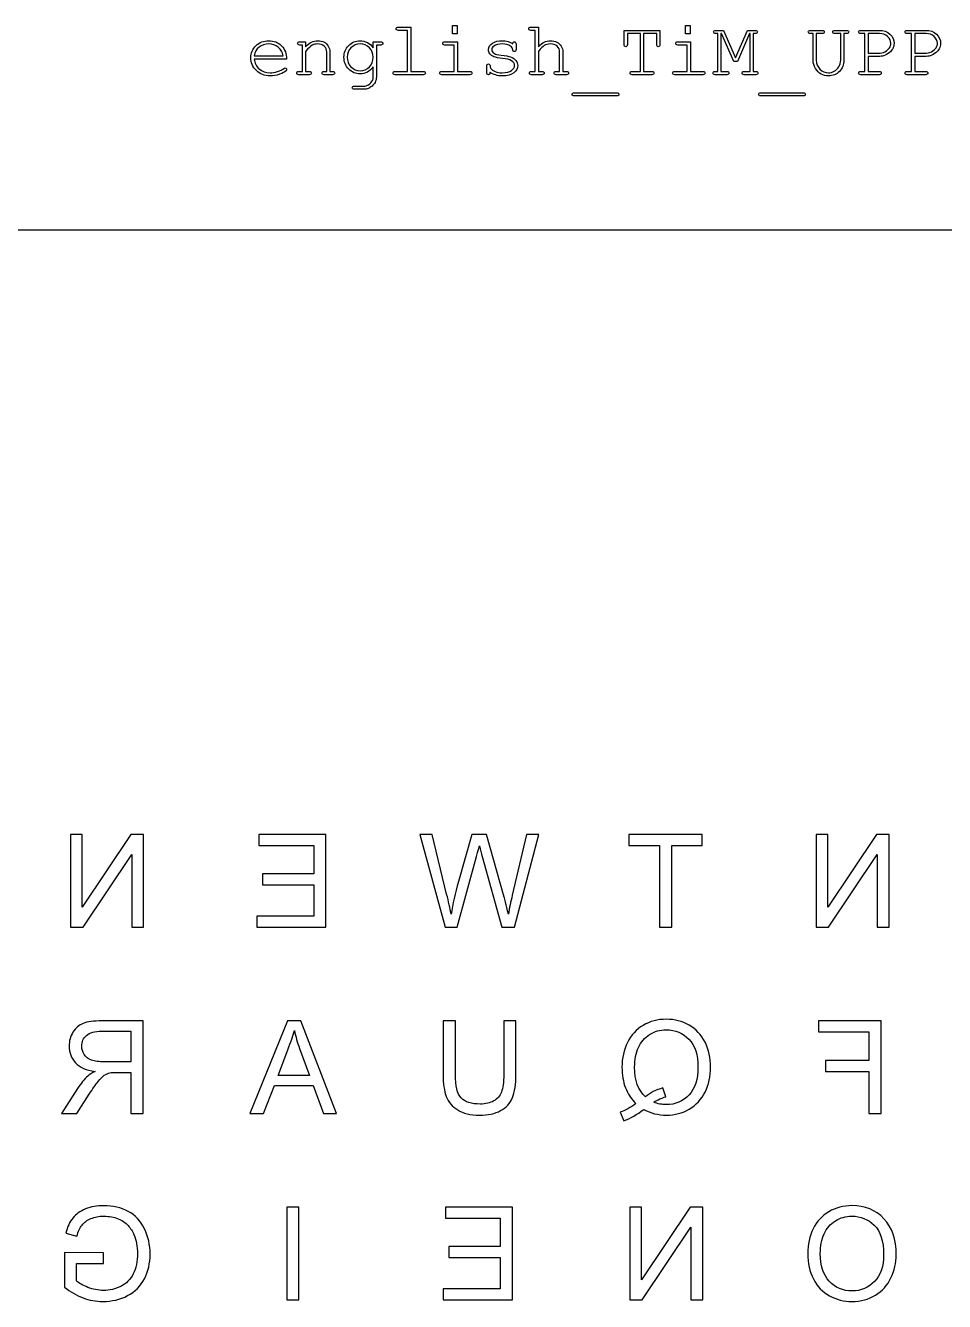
# Model space of a CAD drawing. Extents: x 5 to 305, y 25 to 255.
# Drawn here: x 80.4 to 155.5, y 150.3 to 254.7 of the extents above; entities that cross this region are included whole.
import ezdxf

# ---------------------------------------------------------------- set-up
doc = ezdxf.new("R2010")
doc.units = 0
doc.layers.add('english_TiM_UPPER_Helvetica_TiM_1.0', color=7, linetype='CONTINUOUS')

msp = doc.modelspace()

# ---------------------------------------------------------------- linework, layer by layer
at = {"layer": 'english_TiM_UPPER_Helvetica_TiM_1.0', "color": 7}
for p, q in [((115.314515, 253.98863), (115.314515, 254.661458)), ((115.314515, 254.661458), (115.69899, 254.661458)), ((115.69899, 254.661458), (115.69899, 253.98863)), ((134.364515, 253.98863), (134.364515, 254.661458)), ((134.364515, 254.661458), (134.74899, 254.661458)), ((134.74899, 254.661458), (134.74899, 253.98863)), ((110.881291, 254.531234), (111.892084, 254.531234)), ((111.631635, 254.267684), (110.881291, 254.267684)), ((111.631635, 250.900449), (111.631635, 254.267684)), ((111.892084, 254.531234), (111.892084, 250.900449)), ((115.69899, 253.98863), (115.314515, 253.98863)), ((121.72218, 254.531234), (122.332993, 254.531234)), ((122.072545, 254.267684), (121.72218, 254.267684)), ((122.072545, 250.900449), (122.072545, 254.267684)), ((122.332993, 254.531234), (122.332993, 252.928229)), ((129.348382, 253.104964), (129.348382, 254.267684)), ((129.348382, 254.267684), (132.266034, 254.267684)), ((130.675433, 254.007235), (129.60883, 254.007235)), ((129.60883, 254.007235), (129.60883, 253.104964)), ((130.675433, 250.900449), (130.675433, 254.007235)), ((130.938983, 254.007235), (130.938983, 250.900449)), ((132.005585, 254.007235), (130.938983, 254.007235)), ((132.005585, 253.104964), (132.005585, 254.007235)), ((132.266034, 254.267684), (132.266034, 253.104964)), ((134.74899, 253.98863), (134.364515, 253.98863)), ((136.828858, 254.267684), (137.467576, 254.267684)), ((136.993189, 254.007235), (136.828858, 254.007235)), ((136.993189, 250.900449), (136.993189, 254.007235)), ((137.303245, 254.007235), (137.253638, 254.007235)), ((137.253638, 254.007235), (137.253638, 250.900449)), ((138.304736, 251.728305), (137.303245, 254.007235)), ((137.467576, 254.267684), (138.453566, 252.02286)), ((138.453566, 252.02286), (139.424047, 254.267684)), ((139.585277, 254.007235), (138.602392, 251.728305)), ((139.424047, 254.267684), (140.062768, 254.267684)), ((139.64109, 254.007235), (139.585277, 254.007235)), ((139.64109, 250.900449), (139.64109, 254.007235)), ((140.062768, 254.007235), (139.901538, 254.007235)), ((139.901538, 254.007235), (139.901538, 250.900449)), ((144.575985, 254.267688), (145.537167, 254.267688)), ((144.796125, 254.007235), (144.575985, 254.007235)), ((144.796125, 251.830625), (144.796125, 254.007235)), ((145.537167, 254.007239), (145.056574, 254.007239)), ((145.056574, 254.007239), (145.056574, 251.830628)), ((146.569659, 254.267688), (147.530841, 254.267688)), ((147.050252, 254.007239), (146.569659, 254.007239)), ((147.050252, 251.830628), (147.050252, 254.007239)), ((147.530841, 254.007239), (147.310701, 254.007235)), ((147.310701, 254.007235), (147.310701, 251.830625)), ((148.683634, 254.267684), (150.196723, 254.267684)), ((149.034003, 254.007235), (148.683634, 254.007235)), ((149.034003, 250.900449), (149.034003, 254.007235)), ((150.221527, 254.007235), (149.294451, 254.007235)), ((149.294451, 254.007235), (149.294451, 252.38873)), ((152.493641, 254.267684), (154.006726, 254.267684)), ((152.84401, 254.007235), (152.493641, 254.007235)), ((152.84401, 250.900449), (152.84401, 254.007235)), ((154.031534, 254.007235), (153.104458, 254.007235)), ((153.104458, 254.007235), (153.104458, 252.38873)), ((102.817905, 253.325104), (103.298498, 253.325104)), ((103.038046, 253.061555), (102.817905, 253.061555)), ((103.038046, 250.900449), (103.038046, 253.061555)), ((103.298498, 253.325104), (103.298498, 252.93133)), ((103.298498, 252.534455), (103.298498, 250.900449)), ((105.285974, 252.540657), (105.285974, 250.900449)), ((108.826229, 252.847616), (108.826229, 253.325104)), ((108.826229, 253.325104), (109.437043, 253.325104)), ((108.826229, 252.847542), (108.826229, 252.847616)), ((109.437043, 253.061555), (109.086678, 253.061555)), ((109.086678, 253.061555), (109.086678, 250.460164)), ((114.688211, 253.325104), (115.708303, 253.325104)), ((115.447854, 253.061555), (114.688211, 253.061555)), ((115.447854, 250.900449), (115.447854, 253.061555)), ((115.708303, 253.325104), (115.708303, 250.900449)), ((120.240707, 253.154589), (120.240721, 253.154575)), ((120.504271, 253.148373), (120.504271, 252.701887)), ((122.332993, 252.54996), (122.332993, 250.900449)), ((133.738211, 253.325104), (134.758303, 253.325104)), ((134.497854, 253.061555), (133.738211, 253.061555)), ((134.497854, 250.900449), (134.497854, 253.061555)), ((134.758303, 253.325104), (134.758303, 250.900449)), ((101.739527, 251.920541), (99.085425, 251.920541)), ((99.088526, 252.18409), (101.475977, 252.18409)), ((101.739527, 251.920541), (101.739527, 251.920541)), ((105.025522, 250.900449), (105.025522, 252.497248)), ((108.826229, 252.063169), (108.826229, 252.063169)), ((124.069323, 250.900449), (124.069323, 252.497248)), ((124.332873, 252.515853), (124.332873, 250.900449)), ((138.602392, 251.728305), (138.304736, 251.728305)), ((149.294451, 252.38873), (150.125409, 252.38873)), ((149.294451, 252.128281), (149.294451, 250.900449)), ((150.109904, 252.128281), (149.294451, 252.128281)), ((153.104458, 252.38873), (153.935416, 252.38873)), ((153.104458, 252.128281), (153.104458, 250.900449)), ((153.919911, 252.128281), (153.104458, 252.128281)), ((102.74349, 250.900449), (103.038046, 250.900449)), ((103.593053, 250.64), (102.74349, 250.64)), ((103.298498, 250.900449), (103.593053, 250.900449)), ((104.808482, 250.900449), (105.025522, 250.900449)), ((105.506114, 250.64), (104.808482, 250.64)), ((105.285974, 250.900449), (105.506114, 250.900449)), ((108.826229, 250.497298), (108.826229, 251.278644)), ((110.608442, 250.900449), (111.631635, 250.900449)), ((112.915277, 250.64), (110.608442, 250.64)), ((111.892084, 250.900449), (112.915277, 250.900449)), ((114.424661, 250.900449), (115.447854, 250.900449)), ((116.7315, 250.64), (114.424661, 250.64)), ((115.708303, 250.900449), (116.7315, 250.900449)), ((118.116809, 250.813644), (118.116809, 251.350046)), ((121.777989, 250.900449), (122.072545, 250.900449)), ((122.627549, 250.64), (121.777989, 250.64)), ((122.332993, 250.900449), (122.627549, 250.900449)), ((123.777865, 250.900449), (124.069323, 250.900449)), ((124.624327, 250.64), (123.777865, 250.64)), ((124.332873, 250.900449), (124.624327, 250.900449)), ((129.999504, 250.900449), (130.675433, 250.900449)), ((131.614908, 250.64), (129.999504, 250.64)), ((130.938983, 250.900449), (131.614908, 250.900449)), ((133.474661, 250.900449), (134.497854, 250.900449)), ((135.7815, 250.64), (133.474661, 250.64)), ((134.758303, 250.900449), (135.7815, 250.900449)), ((136.773045, 250.900449), (136.993189, 250.900449)), ((137.734227, 250.64), (136.773045, 250.64)), ((137.253638, 250.900449), (137.734227, 250.900449)), ((139.160497, 250.900449), (139.64109, 250.900449)), ((140.118578, 250.64), (139.160497, 250.64)), ((139.901538, 250.900449), (140.118578, 250.900449)), ((148.683634, 250.900449), (149.034003, 250.900449)), ((150.18742, 250.64), (148.683634, 250.64)), ((149.294451, 250.900449), (150.18742, 250.900449)), ((152.493641, 250.900449), (152.84401, 250.900449)), ((153.997427, 250.64), (152.493641, 250.64)), ((153.104458, 250.900449), (153.997427, 250.900449)), ((107.291438, 249.706723), (108.038678, 249.703548)), ((108.029379, 249.443173), (107.291438, 249.443173)), ((125.268634, 249.161018), (128.731991, 249.161018)), ((128.731991, 248.900569), (125.268634, 248.900569)), ((128.731991, 248.900569), (128.731991, 248.900569)), ((140.50863, 249.161018), (143.971984, 249.161018)), ((143.971984, 248.900569), (140.50863, 248.900569)), ((143.971984, 248.900569), (143.971984, 248.900569)), ((85.036981, 188.496332), (84.075799, 188.496332)), ((84.075799, 188.496332), (84.075799, 180.920566)), ((89.016067, 188.496332), (85.036981, 182.548375)), ((85.036981, 182.548375), (85.036981, 188.496332)), ((90.044429, 188.496332), (89.016067, 188.496332)), ((90.044429, 180.920566), (90.044429, 188.496332)), ((104.962381, 188.496332), (99.484677, 188.496332)), ((99.484677, 188.496332), (99.484677, 187.602329)), ((104.962381, 180.920566), (104.962381, 188.496332)), ((113.642817, 188.496332), (112.635125, 188.496332)), ((112.635125, 188.496332), (114.712517, 180.920566)), ((114.831375, 183.628411), (113.642817, 188.496332)), ((116.88293, 188.496332), (115.797722, 184.661941)), ((118.092156, 188.496332), (116.88293, 188.496332)), ((119.533928, 183.380366), (118.092156, 188.496332)), ((121.347773, 188.496332), (120.195386, 183.530226)), ((120.365919, 180.920566), (122.376131, 188.496332)), ((122.376131, 188.496332), (121.347773, 188.496332)), ((135.735159, 188.496332), (129.730355, 188.496332)), ((129.730355, 188.496332), (129.730355, 187.602329)), ((135.735159, 187.602329), (135.735159, 188.496332)), ((145.996978, 188.496332), (145.035796, 188.496332)), ((145.035796, 188.496332), (145.035796, 180.920566)), ((149.976064, 188.496332), (145.996978, 182.548375)), ((145.996978, 182.548375), (145.996978, 188.496332)), ((151.004425, 188.496332), (149.976064, 188.496332)), ((151.004425, 180.920566), (151.004425, 188.496332)), ((85.10416, 180.920566), (89.083247, 186.873691)), ((89.083247, 186.873691), (89.083247, 180.920566)), ((99.484677, 187.602329), (103.959858, 187.602329)), ((103.959858, 187.602329), (103.959858, 185.282057)), ((129.730355, 187.602329), (132.236665, 187.602329)), ((132.236665, 187.602329), (132.236665, 180.920566)), ((133.239185, 180.920566), (133.239185, 187.602329)), ((133.239185, 187.602329), (135.735159, 187.602329)), ((146.064157, 180.920566), (150.043243, 186.873691)), ((150.043243, 186.873691), (150.043243, 180.920566)), ((115.678867, 180.920566), (117.27567, 186.692826)), ((117.73559, 186.692826), (119.342725, 180.920566)), ((103.959858, 185.282057), (99.7689, 185.282057)), ((99.7689, 185.282057), (99.7689, 184.393223)), ((99.7689, 184.393223), (103.959858, 184.393223)), ((103.959858, 184.393223), (103.959858, 181.814569)), ((103.959858, 181.814569), (99.30898, 181.814569)), ((99.30898, 181.814569), (99.30898, 180.920566)), ((84.075799, 180.920566), (85.10416, 180.920566)), ((89.083247, 180.920566), (90.044429, 180.920566)), ((99.30898, 180.920566), (104.962381, 180.920566)), ((114.712517, 180.920566), (115.678867, 180.920566)), ((119.342725, 180.920566), (120.365919, 180.920566)), ((132.236665, 180.920566), (133.239185, 180.920566)), ((145.035796, 180.920566), (146.064157, 180.920566)), ((150.043243, 180.920566), (151.004425, 180.920566)), ((90.018591, 173.256328), (86.659621, 173.256328)), ((90.018591, 165.680563), (90.018591, 173.256328)), ((101.825623, 173.256328), (98.725034, 165.680563)), ((102.905659, 173.256328), (101.825623, 173.256328)), ((105.815042, 165.680563), (102.905659, 173.256328)), ((115.542818, 173.256328), (114.540295, 173.256328)), ((114.540295, 173.256328), (114.540295, 168.879333)), ((115.542818, 168.884501), (115.542818, 173.256328)), ((120.498588, 173.256328), (119.496064, 173.256328)), ((119.496064, 173.256328), (119.496064, 168.884501)), ((120.498588, 168.879333), (120.498588, 173.256328)), ((150.355046, 173.256328), (145.244245, 173.256328)), ((145.244245, 173.256328), (145.244245, 172.362326)), ((150.355046, 165.680563), (150.355046, 173.256328)), ((86.618283, 172.419169), (89.016067, 172.419169)), ((89.016067, 172.419169), (89.016067, 169.912863)), ((145.244245, 172.362326), (149.352522, 172.362326)), ((149.352522, 172.362326), (149.352522, 170.016216)), ((101.060811, 168.791484), (101.85146, 170.889549)), ((102.797137, 171.013572), (103.629128, 168.791484)), ((89.016067, 169.912863), (86.86116, 169.912863)), ((149.352522, 170.016216), (145.797185, 170.016216)), ((145.797185, 170.016216), (145.797185, 169.122213)), ((145.797185, 169.122213), (149.352522, 169.122213)), ((149.352522, 169.122213), (149.352522, 165.680563)), ((87.853347, 169.044698), (89.016067, 169.044698)), ((89.016067, 169.044698), (89.016067, 165.680563)), ((103.629128, 168.791484), (101.060811, 168.791484)), ((84.659745, 167.742454), (83.341997, 165.680563)), ((84.602899, 165.680563), (85.605422, 167.256693)), ((99.867085, 165.680563), (100.750751, 167.974998)), ((100.750751, 167.974998), (103.918516, 167.974998)), ((103.918516, 167.974998), (104.750507, 165.680563)), ((132.758639, 167.044822), (132.515758, 167.773459)), ((130.309176, 166.491885), (130.309175, 166.491885)), ((83.341997, 165.680563), (84.602899, 165.680563)), ((89.016067, 165.680563), (90.018591, 165.680563)), ((98.725034, 165.680563), (99.867085, 165.680563)), ((104.750507, 165.680563), (105.815042, 165.680563)), ((129.022433, 165.789084), (129.316988, 165.091452)), ((149.352522, 165.680563), (150.355046, 165.680563)), ((102.754063, 158.016335), (101.751543, 158.016335)), ((101.751543, 158.016335), (101.751543, 150.44057)), ((102.754063, 150.44057), (102.754063, 158.016335)), ((120.202374, 158.016335), (114.724674, 158.016335)), ((114.724674, 158.016335), (114.724674, 157.122333)), ((120.202374, 150.44057), (120.202374, 158.016335)), ((130.756985, 158.016335), (129.795803, 158.016335)), ((129.795803, 158.016335), (129.795803, 150.44057)), ((134.736071, 158.016335), (130.756985, 152.068378)), ((130.756985, 152.068378), (130.756985, 158.016335)), ((135.764432, 158.016335), (134.736071, 158.016335)), ((135.764432, 150.44057), (135.764432, 158.016335)), ((114.724674, 157.122333), (119.199851, 157.122333)), ((119.199851, 157.122333), (119.199851, 154.80206)), ((83.690005, 155.897619), (84.59434, 155.64957)), ((130.824164, 150.44057), (134.80325, 156.393695)), ((134.80325, 156.393695), (134.80325, 150.44057)), ((119.199851, 154.80206), (115.008893, 154.80206)), ((115.008893, 154.80206), (115.008893, 153.913226)), ((86.785422, 154.300798), (83.576315, 154.305984)), ((83.576315, 154.305984), (83.576315, 151.494786)), ((84.558166, 152.001216), (84.558166, 153.411982)), ((84.558166, 153.411982), (86.785422, 153.411964)), ((86.785422, 153.411964), (86.785422, 154.300798)), ((115.008893, 153.913226), (119.199851, 153.913226)), ((119.199851, 153.913226), (119.199851, 151.334572)), ((150.561784, 154.114779), (150.561784, 154.114779)), ((151.59531, 154.130266), (151.59531, 154.130266)), ((119.199851, 151.334572), (114.548973, 151.334572)), ((114.548973, 151.334572), (114.548973, 150.44057)), ((101.751543, 150.44057), (102.754063, 150.44057)), ((114.548973, 150.44057), (120.202374, 150.44057)), ((129.795803, 150.44057), (130.824164, 150.44057)), ((134.80325, 150.44057), (135.764432, 150.44057))]:
    msp.add_line(p, q, dxfattribs=at)
at = {"layer": 'english_TiM_UPPER_Helvetica_TiM_1.0', "color": 1}
msp.add_line((5.259987, 237.940003), (304.8, 237.940003), dxfattribs=at)
at = {"layer": 'english_TiM_UPPER_Helvetica_TiM_1.0', "color": 7}
for points in [[(110.704559, 254.40101), (110.704556, 254.438213), (110.718, 254.469219), (110.744864, 254.494026)], [(110.746417, 254.304892), (110.718512, 254.329692), (110.704556, 254.361731), (110.704559, 254.40101)], [(110.744864, 254.494026), (110.771746, 254.518827), (110.817212, 254.53123), (110.881291, 254.531234)], [(110.881291, 254.267684), (110.819279, 254.267681), (110.774321, 254.280067), (110.746417, 254.304892)], [(121.548546, 254.40101), (121.548546, 254.438213), (121.561987, 254.469219), (121.588855, 254.494026)], [(121.588855, 254.304892), (121.561973, 254.329692), (121.548546, 254.361731), (121.548546, 254.40101)], [(121.588855, 254.494026), (121.615736, 254.518827), (121.660165, 254.53123), (121.72218, 254.531234)], [(121.72218, 254.267684), (121.660165, 254.267681), (121.615726, 254.280067), (121.588855, 254.304892)], [(136.655224, 254.13746), (136.655224, 254.176731), (136.668665, 254.208252), (136.695533, 254.232025)], [(136.695533, 254.042891), (136.668651, 254.066668), (136.655224, 254.098182), (136.655224, 254.13746)], [(136.695533, 254.232025), (136.722414, 254.255803), (136.766847, 254.267681), (136.828858, 254.267684)], [(136.828858, 254.007235), (136.766847, 254.007232), (136.722404, 254.019124), (136.695533, 254.042891)], [(140.062768, 254.267684), (140.126843, 254.267681), (140.17232, 254.255796), (140.199195, 254.232025)], [(140.199195, 254.042891), (140.172313, 254.019114), (140.126843, 254.007232), (140.062768, 254.007235)], [(140.199195, 254.232025), (140.226076, 254.208248), (140.2395, 254.176731), (140.239503, 254.13746)], [(140.239503, 254.13746), (140.2395, 254.098182), (140.226062, 254.066661), (140.199195, 254.042891)], [(144.402351, 254.13746), (144.402351, 254.176731), (144.416815, 254.209804), (144.445761, 254.236679)], [(144.44266, 254.042891), (144.415778, 254.066668), (144.402351, 254.098182), (144.402351, 254.13746)], [(144.575985, 254.007235), (144.51397, 254.007232), (144.469531, 254.019124), (144.44266, 254.042891)], [(144.445761, 254.236679), (144.470561, 254.257351), (144.51397, 254.267688), (144.575985, 254.267688)], [(145.537167, 254.267688), (145.599175, 254.267684), (145.643618, 254.255799), (145.670489, 254.232029)], [(145.670489, 254.042894), (145.643607, 254.019117), (145.599175, 254.007235), (145.537167, 254.007239)], [(145.670489, 254.232029), (145.69737, 254.208252), (145.710797, 254.176735), (145.710797, 254.137463)], [(145.710797, 254.137463), (145.710797, 254.098185), (145.697356, 254.066664), (145.670489, 254.042894)], [(146.396029, 254.137463), (146.396026, 254.176735), (146.40947, 254.208255), (146.436334, 254.232029)], [(146.436334, 254.042894), (146.409452, 254.066671), (146.396026, 254.098185), (146.396029, 254.137463)], [(146.436334, 254.232029), (146.463216, 254.255806), (146.507648, 254.267684), (146.569659, 254.267688)], [(146.569659, 254.007239), (146.507648, 254.007235), (146.463205, 254.019128), (146.436334, 254.042894)], [(147.530841, 254.267688), (147.592849, 254.267684), (147.637292, 254.255799), (147.664166, 254.232029)], [(147.664166, 254.042894), (147.637285, 254.019117), (147.592849, 254.007235), (147.530841, 254.007239)], [(147.664166, 254.232029), (147.691048, 254.208252), (147.704471, 254.176735), (147.704475, 254.137463)], [(147.704475, 254.137463), (147.704471, 254.098185), (147.691034, 254.066664), (147.664166, 254.042894)], [(148.510004, 254.13746), (148.510001, 254.176731), (148.523445, 254.208252), (148.550309, 254.232025)], [(148.550309, 254.042891), (148.523427, 254.066668), (148.510001, 254.098182), (148.510004, 254.13746)], [(148.550309, 254.232025), (148.577191, 254.255803), (148.621623, 254.267681), (148.683634, 254.267684)], [(148.683634, 254.007235), (148.621623, 254.007232), (148.57718, 254.019124), (148.550309, 254.042891)], [(150.196723, 254.267684), (150.55432, 254.267681), (150.846293, 254.16226), (151.072638, 253.951423)], [(150.888153, 253.762288), (150.712449, 253.925582), (150.490241, 254.007232), (150.221527, 254.007235)], [(151.151703, 253.210385), (151.151699, 253.41502), (151.063851, 253.598987), (150.888153, 253.762288)], [(151.072638, 253.951423), (151.298977, 253.740581), (151.412148, 253.49357), (151.412152, 253.210385)], [(152.320008, 254.13746), (152.320008, 254.176731), (152.333448, 254.208252), (152.360316, 254.232025)], [(152.360316, 254.042891), (152.333434, 254.066668), (152.320008, 254.098182), (152.320008, 254.13746)], [(152.360316, 254.232025), (152.387198, 254.255803), (152.43163, 254.267681), (152.493641, 254.267684)], [(152.493641, 254.007235), (152.43163, 254.007232), (152.387187, 254.019124), (152.360316, 254.042891)], [(154.006726, 254.267684), (154.364327, 254.267681), (154.656296, 254.16226), (154.882642, 253.951423)], [(154.69816, 253.762288), (154.522456, 253.925582), (154.300248, 254.007232), (154.031534, 254.007235)], [(154.96171, 253.210385), (154.961706, 253.41502), (154.873854, 253.598987), (154.69816, 253.762288)], [(154.882642, 253.951423), (155.108984, 253.740581), (155.222155, 253.49357), (155.222159, 253.210385)], [(98.821875, 252.038362), (98.821875, 252.416631), (98.961917, 252.741158), (99.242005, 253.011947)], [(99.497804, 252.887924), (99.278694, 252.710153), (99.142268, 252.475545), (99.088526, 252.18409)], [(99.242005, 253.011947), (99.52209, 253.282729), (99.868838, 253.418121), (100.282252, 253.418125)], [(100.282252, 253.154575), (99.978393, 253.154572), (99.716911, 253.065689), (99.497804, 252.887924)], [(100.282252, 253.418125), (100.708061, 253.418121), (101.05843, 253.279113), (101.333349, 253.001096)], [(101.068251, 252.884824), (100.848107, 253.064656), (100.586106, 253.154572), (100.282252, 253.154575)], [(101.475977, 252.18409), (101.424295, 252.47141), (101.288388, 252.704988), (101.068251, 252.884824)], [(101.333349, 253.001096), (101.608266, 252.723075), (101.743658, 252.362889), (101.739527, 251.920541)], [(102.644272, 253.19488), (102.644272, 253.232084), (102.657712, 253.263093), (102.68458, 253.2879)], [(102.68458, 253.098762), (102.657698, 253.123562), (102.644272, 253.155605), (102.644272, 253.19488)], [(102.68458, 253.2879), (102.711462, 253.312701), (102.755894, 253.325104), (102.817905, 253.325104)], [(102.817905, 253.061555), (102.755894, 253.061555), (102.711451, 253.073972), (102.68458, 253.098762)], [(103.298498, 252.93133), (103.480397, 253.115297), (103.644728, 253.24242), (103.791491, 253.312704)], [(103.837998, 253.050703), (103.711908, 252.981456), (103.532072, 252.809371), (103.298498, 252.534455)], [(103.791491, 253.312704), (103.93825, 253.382981), (104.103614, 253.418121), (104.287585, 253.418125)], [(104.284484, 253.154575), (104.112914, 253.154572), (103.964087, 253.119932), (103.837998, 253.050703)], [(104.823983, 252.963888), (104.689624, 253.091008), (104.509789, 253.154572), (104.284484, 253.154575)], [(104.287585, 253.418125), (104.486019, 253.418121), (104.666888, 253.375746), (104.830185, 253.290998)], [(105.025522, 252.497248), (105.025522, 252.681214), (104.958342, 252.836761), (104.823983, 252.963888)], [(104.830185, 253.290998), (104.945938, 253.228987), (105.05084, 253.126148), (105.144895, 252.98249)], [(105.144895, 252.98249), (105.238945, 252.838828), (105.28597, 252.691551), (105.285974, 252.540657)], [(106.432576, 252.063095), (106.432576, 252.43723), (106.562282, 252.756589), (106.8217, 253.021176)], [(107.009283, 252.836765), (106.800512, 252.62489), (106.696125, 252.367023), (106.696125, 252.063169)], [(106.8217, 253.021176), (107.081112, 253.285756), (107.389623, 253.418047), (107.747223, 253.418051)], [(107.759627, 253.154575), (107.468169, 253.154572), (107.218057, 253.048636), (107.009283, 252.836765)], [(107.747223, 253.418051), (108.187504, 253.418047), (108.547172, 253.227879), (108.826229, 252.847542)], [(108.51152, 252.838313), (108.301709, 253.049151), (108.051078, 253.154572), (107.759627, 253.154575)], [(108.826229, 252.063169), (108.826226, 252.369091), (108.72132, 252.627472), (108.51152, 252.838313)], [(109.437043, 253.325104), (109.499051, 253.325104), (109.543494, 253.312687), (109.570368, 253.2879)], [(109.570368, 253.098762), (109.543487, 253.073962), (109.499051, 253.061555), (109.437043, 253.061555)], [(109.570368, 253.2879), (109.59725, 253.2631), (109.610673, 253.231054), (109.610677, 253.191779)], [(109.610677, 253.191779), (109.610673, 253.154572), (109.597236, 253.123566), (109.570368, 253.098762)], [(114.51148, 253.191779), (114.511476, 253.231054), (114.524921, 253.263093), (114.551785, 253.2879)], [(114.553337, 253.098762), (114.525432, 253.123562), (114.511476, 253.154572), (114.51148, 253.191779)], [(114.551785, 253.2879), (114.578666, 253.312701), (114.624132, 253.325104), (114.688211, 253.325104)], [(114.688211, 253.061555), (114.6262, 253.061555), (114.581242, 253.073972), (114.553337, 253.098762)], [(118.250134, 252.689501), (118.25013, 252.912739), (118.359686, 253.089989), (118.578796, 253.22125)], [(118.367955, 252.342234), (118.289405, 252.449718), (118.25013, 252.565475), (118.250134, 252.689501)], [(118.696631, 252.977848), (118.574672, 252.888962), (118.513694, 252.789743), (118.513698, 252.680191)], [(118.513698, 252.680191), (118.513694, 252.556165), (118.586042, 252.452812), (118.730737, 252.370131)], [(118.578796, 253.22125), (118.797903, 253.352505), (119.059385, 253.418135), (119.363243, 253.418139)], [(119.375661, 253.154582), (119.084203, 253.154579), (118.857861, 253.095668), (118.696631, 252.977848)], [(119.363243, 253.418139), (119.722907, 253.418135), (120.015395, 253.330283), (120.240707, 253.154589)], [(120.048486, 252.980948), (119.878987, 253.096702), (119.654708, 253.154579), (119.375661, 253.154582)], [(120.240721, 252.673989), (120.228304, 252.798012), (120.164239, 252.900332), (120.048486, 252.980948)], [(120.240721, 253.154575), (120.240721, 253.214516), (120.253139, 253.257925), (120.277929, 253.284799)], [(120.282582, 252.562367), (120.258805, 252.585086), (120.244852, 252.622311), (120.240721, 252.673989)], [(120.277929, 253.284799), (120.302729, 253.311681), (120.333738, 253.325104), (120.370946, 253.325104)], [(120.370946, 252.528253), (120.335809, 252.528253), (120.306349, 252.539613), (120.282582, 252.562367)], [(120.370946, 253.325104), (120.410217, 253.325104), (120.442256, 253.311664), (120.467067, 253.284799)], [(120.467067, 252.568562), (120.442267, 252.54168), (120.410217, 252.528253), (120.370946, 252.528253)], [(120.467067, 253.284799), (120.491867, 253.257918), (120.504271, 253.212448), (120.504271, 253.148373)], [(120.504271, 252.701887), (120.504271, 252.639876), (120.491853, 252.595433), (120.467067, 252.568562)], [(122.332993, 252.928229), (122.498358, 253.108061), (122.657002, 253.23467), (122.808933, 253.308051)], [(122.813586, 253.018149), (122.716431, 252.952), (122.556235, 252.795938), (122.332993, 252.54996)], [(122.808933, 253.308051), (122.96086, 253.381429), (123.130874, 253.418121), (123.318979, 253.418125)], [(123.300377, 253.157672), (123.110205, 253.157672), (122.947942, 253.111162), (122.813586, 253.018149)], [(123.866233, 252.968538), (123.73084, 253.094628), (123.54222, 253.157672), (123.300377, 253.157672)], [(123.318979, 253.418125), (123.521551, 253.418121), (123.693633, 253.382462), (123.835227, 253.311152)], [(123.835227, 253.311152), (123.976818, 253.239838), (124.095157, 253.130283), (124.190245, 252.98249)], [(124.069323, 252.497248), (124.06932, 252.685349), (124.001622, 252.842444), (123.866233, 252.968538)], [(124.190245, 252.98249), (124.285326, 252.834694), (124.332869, 252.679147), (124.332873, 252.515853)], [(129.385589, 252.968538), (129.360789, 252.995419), (129.348382, 253.040882), (129.348382, 253.104964)], [(129.478606, 252.928229), (129.441399, 252.928229), (129.410393, 252.94167), (129.385589, 252.968538)], [(129.573175, 252.968538), (129.549398, 252.941656), (129.517881, 252.928229), (129.478606, 252.928229)], [(129.60883, 253.104964), (129.60883, 253.040882), (129.596942, 252.995409), (129.573175, 252.968538)], [(132.04124, 252.968538), (132.017463, 252.995419), (132.005582, 253.040882), (132.005585, 253.104964)], [(132.135809, 252.928229), (132.096531, 252.928229), (132.065007, 252.94167), (132.04124, 252.968538)], [(132.230375, 252.968538), (132.206598, 252.941656), (132.175081, 252.928229), (132.135809, 252.928229)], [(132.266034, 253.104964), (132.26603, 253.040882), (132.254145, 252.995409), (132.230375, 252.968538)], [(133.56148, 253.191779), (133.561476, 253.231054), (133.574921, 253.263093), (133.601785, 253.2879)], [(133.603337, 253.098762), (133.575432, 253.123562), (133.561476, 253.154572), (133.56148, 253.191779)], [(133.601785, 253.2879), (133.628666, 253.312701), (133.674132, 253.325104), (133.738211, 253.325104)], [(133.738211, 253.061555), (133.6762, 253.061555), (133.631241, 253.073972), (133.603337, 253.098762)], [(150.666461, 252.517402), (150.834923, 252.603183), (150.957911, 252.708085), (151.035431, 252.832112)], [(151.035431, 252.832112), (151.112943, 252.956134), (151.151699, 253.082224), (151.151703, 253.210385)], [(151.302081, 252.7577), (151.228697, 252.623338), (151.140329, 252.517917), (151.03698, 252.441438)], [(151.412152, 253.210385), (151.412148, 253.042949), (151.375456, 252.892056), (151.302081, 252.7577)], [(154.476468, 252.517402), (154.64493, 252.603183), (154.767919, 252.708085), (154.845438, 252.832112)], [(154.845438, 252.832112), (154.922947, 252.956134), (154.961706, 253.082224), (154.96171, 253.210385)], [(155.112089, 252.7577), (155.038704, 252.623338), (154.950336, 252.517917), (154.846987, 252.441438)], [(155.222159, 253.210385), (155.222155, 253.042949), (155.185463, 252.892056), (155.112089, 252.7577)], [(99.26991, 250.976412), (98.97122, 251.2689), (98.821875, 251.622885), (98.821875, 252.038362)], [(99.085425, 251.920541), (99.130898, 251.58361), (99.271977, 251.31231), (99.508656, 251.106637)], [(106.8217, 251.103462), (106.562282, 251.369079), (106.432576, 251.688956), (106.432576, 252.063095)], [(106.696125, 252.063169), (106.696125, 251.75724), (106.800512, 251.498343), (107.009283, 251.286472)], [(108.51152, 251.286472), (108.72132, 251.498343), (108.826226, 251.75724), (108.826229, 252.063169)], [(118.152464, 251.483372), (118.176241, 251.510253), (118.207758, 251.52368), (118.247033, 251.52368)], [(118.247033, 251.52368), (118.284237, 251.52368), (118.315761, 251.510768), (118.341599, 251.484924)], [(118.341599, 251.484924), (118.367422, 251.459065), (118.380355, 251.424461), (118.380358, 251.381052)], [(118.696617, 252.100387), (118.556056, 252.154129), (118.446501, 252.234746), (118.367955, 252.342234)], [(119.3927, 251.970163), (119.069203, 252.003218), (118.837174, 252.046645), (118.696617, 252.100387)], [(118.730737, 252.370131), (118.829956, 252.312255), (119.018057, 252.267812), (119.295044, 252.236806)], [(119.295044, 252.236806), (119.656775, 252.197531), (119.907925, 252.153088), (120.048486, 252.103481)], [(120.132189, 251.774826), (119.962687, 251.871977), (119.71619, 251.93709), (119.3927, 251.970163)], [(120.048486, 252.103481), (120.248987, 252.031133), (120.398332, 251.930881), (120.496521, 251.802724)], [(120.383335, 251.387254), (120.383332, 251.548484), (120.299618, 251.677674), (120.132189, 251.774826)], [(120.496521, 251.802724), (120.594702, 251.674567), (120.643795, 251.536073), (120.643798, 251.387247)], [(144.98526, 251.150046), (144.85917, 251.355715), (144.796125, 251.582576), (144.796125, 251.830625)], [(145.056574, 251.830628), (145.056574, 251.543305), (145.154759, 251.299391), (145.35113, 251.09889)], [(146.890571, 251.278722), (146.997021, 251.442019), (147.050248, 251.625989), (147.050252, 251.830628)], [(147.310701, 251.830625), (147.310697, 251.464752), (147.188742, 251.157796), (146.944831, 250.909748)], [(150.55639, 252.187191), (150.436499, 252.147917), (150.287669, 252.128278), (150.109904, 252.128281)], [(150.125409, 252.38873), (150.317641, 252.388726), (150.497992, 252.431617), (150.666461, 252.517402)], [(151.03698, 252.441438), (150.881948, 252.325681), (150.721751, 252.240934), (150.55639, 252.187191)], [(154.366397, 252.187191), (154.246502, 252.147917), (154.097676, 252.128278), (153.919911, 252.128281)], [(153.935416, 252.38873), (154.127648, 252.388726), (154.307999, 252.431617), (154.476468, 252.517402)], [(154.846987, 252.441438), (154.691955, 252.325681), (154.531759, 252.240934), (154.366397, 252.187191)], [(100.387672, 250.53768), (99.941186, 250.53768), (99.5686, 250.683924), (99.26991, 250.976412)], [(99.508656, 251.106637), (99.745331, 250.900964), (100.038337, 250.798129), (100.387672, 250.798129)], [(100.387672, 250.798129), (100.581972, 250.798129), (100.785577, 250.830161), (100.998486, 250.894247)], [(101.16747, 250.672554), (100.914253, 250.582638), (100.654319, 250.53768), (100.387672, 250.53768)], [(100.998486, 250.894247), (101.211391, 250.958325), (101.385024, 251.043073), (101.519383, 251.148494)], [(101.696118, 250.96246), (101.596896, 250.859107), (101.42068, 250.76247), (101.16747, 250.672554)], [(101.519383, 251.148494), (101.558654, 251.179503), (101.592761, 251.195004), (101.621703, 251.195004)], [(101.621703, 251.195004), (101.654758, 251.195004), (101.683714, 251.182092), (101.708521, 251.156244)], [(101.745729, 251.06478), (101.745725, 251.029643), (101.729184, 250.995533), (101.696118, 250.96246)], [(101.708521, 251.156244), (101.733322, 251.130421), (101.745725, 251.09992), (101.745729, 251.06478)], [(102.56986, 250.770224), (102.56986, 250.809495), (102.583301, 250.84102), (102.610165, 250.86479)], [(102.610165, 250.677204), (102.583283, 250.702004), (102.56986, 250.733017), (102.56986, 250.770224)], [(102.610165, 250.86479), (102.637047, 250.888567), (102.681479, 250.900449), (102.74349, 250.900449)], [(102.74349, 250.64), (102.681479, 250.64), (102.63704, 250.652418), (102.610165, 250.677204)], [(103.593053, 250.900449), (103.655061, 250.900449), (103.699504, 250.88856), (103.726379, 250.86479)], [(103.726379, 250.677204), (103.699497, 250.652403), (103.655061, 250.64), (103.593053, 250.64)], [(103.726379, 250.86479), (103.75326, 250.841013), (103.766684, 250.809495), (103.766684, 250.770224)], [(103.766684, 250.770224), (103.766684, 250.733017), (103.753243, 250.702011), (103.726379, 250.677204)], [(104.631748, 250.770224), (104.631748, 250.809495), (104.645188, 250.84102), (104.672056, 250.86479)], [(104.672056, 250.677204), (104.645174, 250.702004), (104.631748, 250.733017), (104.631748, 250.770224)], [(104.672056, 250.86479), (104.698938, 250.888567), (104.7444, 250.900449), (104.808482, 250.900449)], [(104.808482, 250.64), (104.7444, 250.64), (104.698927, 250.652418), (104.672056, 250.677204)], [(105.506114, 250.900449), (105.568122, 250.900449), (105.612565, 250.88856), (105.63944, 250.86479)], [(105.63944, 250.677204), (105.612558, 250.652403), (105.568122, 250.64), (105.506114, 250.64)], [(105.63944, 250.86479), (105.666321, 250.841013), (105.679744, 250.809495), (105.679748, 250.770224)], [(105.679748, 250.770224), (105.679744, 250.733017), (105.666307, 250.702011), (105.63944, 250.677204)], [(107.747223, 250.705038), (107.389623, 250.705038), (107.081112, 250.837845), (106.8217, 251.103462)], [(107.009283, 251.286472), (107.218057, 251.074597), (107.468169, 250.968662), (107.759627, 250.968662)], [(108.826229, 251.278644), (108.547172, 250.89624), (108.187504, 250.705038), (107.747223, 250.705038)], [(107.759627, 250.968662), (108.051078, 250.968662), (108.301709, 251.074597), (108.51152, 251.286472)], [(108.758016, 250.165535), (108.803486, 250.25235), (108.826226, 250.362939), (108.826229, 250.497298)], [(109.086678, 250.460164), (109.086675, 250.286531), (109.049467, 250.131502), (108.975056, 249.995076)], [(110.434808, 250.770224), (110.434808, 250.809495), (110.448249, 250.84102), (110.475116, 250.86479)], [(110.475116, 250.677204), (110.448235, 250.702004), (110.434808, 250.733017), (110.434808, 250.770224)], [(110.475116, 250.86479), (110.501998, 250.888567), (110.546427, 250.900449), (110.608442, 250.900449)], [(110.608442, 250.64), (110.546427, 250.64), (110.501987, 250.652418), (110.475116, 250.677204)], [(112.915277, 250.900449), (112.979352, 250.900449), (113.024828, 250.88856), (113.051703, 250.86479)], [(113.051703, 250.677204), (113.024821, 250.652403), (112.979352, 250.64), (112.915277, 250.64)], [(113.051703, 250.86479), (113.078585, 250.841013), (113.092008, 250.809495), (113.092011, 250.770224)], [(113.092011, 250.770224), (113.092008, 250.733017), (113.07857, 250.702011), (113.051703, 250.677204)], [(114.251031, 250.770224), (114.251027, 250.809495), (114.264472, 250.84102), (114.291336, 250.86479)], [(114.291336, 250.677204), (114.264454, 250.702004), (114.251027, 250.733017), (114.251031, 250.770224)], [(114.291336, 250.86479), (114.318217, 250.888567), (114.36265, 250.900449), (114.424661, 250.900449)], [(114.424661, 250.64), (114.36265, 250.64), (114.318207, 250.652418), (114.291336, 250.677204)], [(116.7315, 250.900449), (116.795575, 250.900449), (116.841048, 250.88856), (116.867922, 250.86479)], [(116.867922, 250.677204), (116.841041, 250.652403), (116.795575, 250.64), (116.7315, 250.64)], [(116.867922, 250.86479), (116.894804, 250.841013), (116.908227, 250.809495), (116.908231, 250.770224)], [(116.908231, 250.770224), (116.908227, 250.733017), (116.89479, 250.702011), (116.867922, 250.677204)], [(118.116809, 251.350046), (118.116805, 251.412058), (118.128697, 251.4565), (118.152464, 251.483372)], [(118.154013, 250.680319), (118.129212, 250.7072), (118.116805, 250.751633), (118.116809, 250.813644)], [(118.247033, 250.640014), (118.209826, 250.640014), (118.17882, 250.653455), (118.154013, 250.680319)], [(118.319896, 250.66171), (118.2982, 250.647246), (118.273904, 250.640014), (118.247033, 250.640014)], [(118.364854, 250.714418), (118.356599, 250.693746), (118.341606, 250.676177), (118.319896, 250.66171)], [(118.377272, 250.850845), (118.377268, 250.780564), (118.373144, 250.735091), (118.364854, 250.714418)], [(119.388061, 250.537687), (118.976715, 250.537687), (118.639784, 250.642074), (118.377272, 250.850845)], [(118.380358, 251.381052), (118.380355, 251.285968), (118.404136, 251.206385), (118.451669, 251.142306)], [(118.451669, 251.142306), (118.524016, 251.043087), (118.639255, 250.960922), (118.797388, 250.89581)], [(118.797388, 250.89581), (118.955513, 250.830697), (119.149301, 250.798143), (119.378744, 250.798143)], [(119.378744, 250.798143), (119.717742, 250.798143), (119.969922, 250.861188), (120.13529, 250.987278)], [(120.324439, 250.796584), (120.111531, 250.623987), (119.799403, 250.537687), (119.388061, 250.537687)], [(120.13529, 250.987278), (120.300651, 251.113368), (120.383332, 251.246693), (120.383335, 251.387254)], [(120.643798, 251.387247), (120.643795, 251.166073), (120.537344, 250.969184), (120.324439, 250.796584)], [(121.604356, 250.770224), (121.604356, 250.809495), (121.617796, 250.84102), (121.644664, 250.86479)], [(121.644664, 250.677204), (121.617782, 250.702004), (121.604356, 250.733017), (121.604356, 250.770224)], [(121.644664, 250.86479), (121.671546, 250.888567), (121.715978, 250.900449), (121.777989, 250.900449)], [(121.777989, 250.64), (121.715978, 250.64), (121.671535, 250.652418), (121.644664, 250.677204)], [(122.627549, 250.900449), (122.68956, 250.900449), (122.734003, 250.88856), (122.760874, 250.86479)], [(122.760874, 250.677204), (122.733992, 250.652403), (122.68956, 250.64), (122.627549, 250.64)], [(122.760874, 250.86479), (122.787756, 250.841013), (122.801182, 250.809495), (122.801182, 250.770224)], [(122.801182, 250.770224), (122.801182, 250.733017), (122.787742, 250.702011), (122.760874, 250.677204)], [(123.601134, 250.770224), (123.601131, 250.809495), (123.614575, 250.84102), (123.641443, 250.86479)], [(123.641443, 250.677204), (123.614561, 250.702004), (123.601131, 250.733017), (123.601134, 250.770224)], [(123.641443, 250.86479), (123.668324, 250.888567), (123.713787, 250.900449), (123.777865, 250.900449)], [(123.777865, 250.64), (123.713787, 250.64), (123.66831, 250.652418), (123.641443, 250.677204)], [(124.624327, 250.900449), (124.688402, 250.900449), (124.73336, 250.88856), (124.759201, 250.86479)], [(124.759201, 250.677204), (124.733378, 250.652403), (124.688402, 250.64), (124.624327, 250.64)], [(124.759201, 250.86479), (124.785025, 250.841013), (124.797958, 250.809495), (124.797961, 250.770224)], [(124.797961, 250.770224), (124.797958, 250.733017), (124.785049, 250.702011), (124.759201, 250.677204)], [(129.825873, 250.770224), (129.82587, 250.809495), (129.839314, 250.84102), (129.866178, 250.86479)], [(129.866178, 250.677204), (129.839297, 250.702004), (129.82587, 250.733017), (129.825873, 250.770224)], [(129.866178, 250.86479), (129.89306, 250.888567), (129.937492, 250.900449), (129.999504, 250.900449)], [(129.999504, 250.64), (129.937492, 250.64), (129.893049, 250.652418), (129.866178, 250.677204)], [(131.614908, 250.900449), (131.67692, 250.900449), (131.721359, 250.88856), (131.748234, 250.86479)], [(131.748234, 250.677204), (131.721352, 250.652403), (131.67692, 250.64), (131.614908, 250.64)], [(131.748234, 250.86479), (131.775115, 250.841013), (131.788539, 250.809495), (131.788542, 250.770224)], [(131.788542, 250.770224), (131.788539, 250.733017), (131.775101, 250.702011), (131.748234, 250.677204)], [(133.301031, 250.770224), (133.301027, 250.809495), (133.314472, 250.84102), (133.341336, 250.86479)], [(133.341336, 250.677204), (133.314454, 250.702004), (133.301027, 250.733017), (133.301031, 250.770224)], [(133.341336, 250.86479), (133.368217, 250.888567), (133.41265, 250.900449), (133.474661, 250.900449)], [(133.474661, 250.64), (133.41265, 250.64), (133.368207, 250.652418), (133.341336, 250.677204)], [(135.7815, 250.900449), (135.845575, 250.900449), (135.891048, 250.88856), (135.917922, 250.86479)], [(135.917922, 250.677204), (135.891041, 250.652403), (135.845575, 250.64), (135.7815, 250.64)], [(135.917922, 250.86479), (135.944804, 250.841013), (135.958227, 250.809495), (135.958231, 250.770224)], [(135.958231, 250.770224), (135.958227, 250.733017), (135.94479, 250.702011), (135.917922, 250.677204)], [(136.599415, 250.770224), (136.599415, 250.809495), (136.612856, 250.84102), (136.639723, 250.86479)], [(136.639723, 250.677204), (136.612842, 250.702004), (136.599415, 250.733017), (136.599415, 250.770224)], [(136.639723, 250.86479), (136.666605, 250.888567), (136.711034, 250.900449), (136.773045, 250.900449)], [(136.773045, 250.64), (136.711034, 250.64), (136.666594, 250.652418), (136.639723, 250.677204)], [(137.734227, 250.900449), (137.796238, 250.900449), (137.840681, 250.88856), (137.867552, 250.86479)], [(137.867552, 250.677204), (137.840671, 250.652403), (137.796238, 250.64), (137.734227, 250.64)], [(137.867552, 250.86479), (137.894434, 250.841013), (137.907861, 250.809495), (137.907861, 250.770224)], [(137.907861, 250.770224), (137.907861, 250.733017), (137.89442, 250.702011), (137.867552, 250.677204)], [(138.983766, 250.770224), (138.983762, 250.809495), (138.997207, 250.84102), (139.024071, 250.86479)], [(139.025623, 250.677204), (138.997718, 250.702004), (138.983762, 250.733017), (138.983766, 250.770224)], [(139.024071, 250.86479), (139.050952, 250.888567), (139.096418, 250.900449), (139.160497, 250.900449)], [(139.160497, 250.64), (139.098482, 250.64), (139.053524, 250.652418), (139.025623, 250.677204)], [(140.118578, 250.900449), (140.182653, 250.900449), (140.228129, 250.88856), (140.255004, 250.86479)], [(140.255004, 250.677204), (140.228122, 250.652403), (140.182653, 250.64), (140.118578, 250.64)], [(140.255004, 250.86479), (140.281886, 250.841013), (140.295309, 250.809495), (140.295312, 250.770224)], [(140.295312, 250.770224), (140.295309, 250.733017), (140.281872, 250.702011), (140.255004, 250.677204)], [(145.444146, 250.689607), (145.264311, 250.790893), (145.11135, 250.944373), (144.98526, 251.150046)], [(145.35113, 251.09889), (145.5475, 250.898385), (145.780044, 250.798132), (146.048762, 250.798132)], [(146.061165, 250.53768), (145.829651, 250.53768), (145.623978, 250.588321), (145.444146, 250.689607)], [(146.048762, 250.798132), (146.220325, 250.798132), (146.376905, 250.837407), (146.518499, 250.915953)], [(146.944831, 250.909748), (146.700917, 250.661703), (146.406362, 250.53768), (146.061165, 250.53768)], [(146.518499, 250.915953), (146.66009, 250.994503), (146.784116, 251.115424), (146.890571, 251.278722)], [(148.510004, 250.770224), (148.510001, 250.809495), (148.523445, 250.84102), (148.550309, 250.86479)], [(148.550309, 250.677204), (148.523427, 250.702004), (148.510001, 250.733017), (148.510004, 250.770224)], [(148.550309, 250.86479), (148.577191, 250.888567), (148.621623, 250.900449), (148.683634, 250.900449)], [(148.683634, 250.64), (148.621623, 250.64), (148.57718, 250.652418), (148.550309, 250.677204)], [(150.18742, 250.900449), (150.249428, 250.900449), (150.293871, 250.88856), (150.320745, 250.86479)], [(150.320745, 250.677204), (150.293864, 250.652403), (150.249428, 250.64), (150.18742, 250.64)], [(150.320745, 250.86479), (150.347627, 250.841013), (150.36105, 250.809495), (150.361054, 250.770224)], [(150.361054, 250.770224), (150.36105, 250.733017), (150.347613, 250.702011), (150.320745, 250.677204)], [(152.320008, 250.770224), (152.320008, 250.809495), (152.333448, 250.84102), (152.360316, 250.86479)], [(152.360316, 250.677204), (152.333434, 250.702004), (152.320008, 250.733017), (152.320008, 250.770224)], [(152.360316, 250.86479), (152.387198, 250.888567), (152.43163, 250.900449), (152.493641, 250.900449)], [(152.493641, 250.64), (152.43163, 250.64), (152.387187, 250.652418), (152.360316, 250.677204)], [(153.997427, 250.900449), (154.059435, 250.900449), (154.103878, 250.88856), (154.130752, 250.86479)], [(154.130752, 250.677204), (154.103871, 250.652403), (154.059435, 250.64), (153.997427, 250.64)], [(154.130752, 250.86479), (154.157634, 250.841013), (154.171057, 250.809495), (154.171057, 250.770224)], [(154.171057, 250.770224), (154.171057, 250.733017), (154.157616, 250.702011), (154.130752, 250.677204)], [(107.117804, 249.573397), (107.117804, 249.612672), (107.131245, 249.644711), (107.158113, 249.669515)], [(107.158113, 249.478828), (107.131231, 249.502605), (107.117804, 249.534123), (107.117804, 249.573397)], [(107.158113, 249.669515), (107.184994, 249.694315), (107.229423, 249.706723), (107.291438, 249.706723)], [(107.291438, 249.443173), (107.229423, 249.443173), (107.184984, 249.455062), (107.158113, 249.478828)], [(108.410749, 249.505184), (108.315661, 249.463842), (108.188538, 249.443173), (108.029379, 249.443173)], [(108.038678, 249.703548), (108.191639, 249.703548), (108.329614, 249.742822), (108.452606, 249.821368)], [(108.727011, 249.712924), (108.61125, 249.615773), (108.505833, 249.546526), (108.410749, 249.505184)], [(108.452606, 249.821368), (108.575595, 249.899918), (108.677396, 250.014641), (108.758016, 250.165535)], [(108.975056, 249.995076), (108.925445, 249.904127), (108.842761, 249.810076), (108.727011, 249.712924)], [(125.095004, 249.030793), (125.095004, 249.070072), (125.108444, 249.101592), (125.135308, 249.125363)], [(125.135308, 248.936228), (125.108427, 248.960005), (125.095004, 248.991522), (125.095004, 249.030793)], [(125.135308, 249.125363), (125.16219, 249.14914), (125.206622, 249.161021), (125.268634, 249.161018)], [(125.268634, 248.900569), (125.206622, 248.900573), (125.162183, 248.912458), (125.135308, 248.936228)], [(128.731991, 249.161018), (128.796066, 249.161021), (128.841024, 249.149129), (128.866865, 249.125363)], [(128.866865, 248.936228), (128.841041, 248.912451), (128.796066, 248.900573), (128.731991, 248.900569)], [(128.866865, 249.125363), (128.892688, 249.101585), (128.905617, 249.070072), (128.905621, 249.030793)], [(128.905621, 249.030793), (128.905617, 248.991522), (128.892709, 248.959998), (128.866865, 248.936228)], [(140.334996, 249.030793), (140.334996, 249.070072), (140.348437, 249.101592), (140.375305, 249.125363)], [(140.375305, 248.936228), (140.348423, 248.960005), (140.334996, 248.991522), (140.334996, 249.030793)], [(140.375305, 249.125363), (140.402187, 249.14914), (140.446615, 249.161021), (140.50863, 249.161018)], [(140.50863, 248.900569), (140.446615, 248.900573), (140.402176, 248.912458), (140.375305, 248.936228)], [(143.971984, 249.161018), (144.036059, 249.161021), (144.081017, 249.149129), (144.106858, 249.125363)], [(144.106858, 248.936228), (144.081034, 248.912451), (144.036059, 248.900573), (143.971984, 248.900569)], [(144.106858, 249.125363), (144.132681, 249.101585), (144.14561, 249.070072), (144.145617, 249.030793)], [(144.145617, 249.030793), (144.14561, 248.991522), (144.132706, 248.959998), (144.106858, 248.936228)], [(117.27567, 186.692826), (117.410032, 187.175133), (117.48927, 187.47141), (117.513382, 187.58166)], [(117.513382, 187.58166), (117.592623, 187.233698), (117.666692, 186.937421), (117.73559, 186.692826)], [(115.797722, 184.661941), (115.525568, 183.711092), (115.329197, 182.817089), (115.208611, 181.979933)], [(115.208611, 181.979933), (115.112158, 182.458801), (114.98641, 183.008295), (114.831375, 183.628411)], [(119.874993, 181.979933), (119.682069, 182.78953), (119.568383, 183.25634), (119.533928, 183.380366)], [(120.195386, 183.530226), (120.071367, 183.010016), (119.964567, 182.493253), (119.874993, 181.979933)], [(86.659621, 173.256328), (85.984387, 173.256321), (85.471071, 173.188281), (85.119665, 173.052207)], [(132.784476, 173.390687), (132.085126, 173.39068), (131.454677, 173.224455), (130.893118, 172.892011)], [(134.662915, 172.910094), (134.103089, 173.230484), (133.476944, 173.39068), (132.784476, 173.390687)], [(84.277338, 172.33132), (84.067195, 171.986804), (83.96212, 171.606122), (83.962113, 171.189273)], [(85.119665, 173.052207), (84.76827, 172.916116), (84.487494, 172.675822), (84.277338, 172.33132)], [(85.385797, 172.072939), (85.645907, 172.303754), (86.056735, 172.419162), (86.618283, 172.419169)], [(101.85146, 170.889549), (102.092619, 171.526884), (102.271767, 172.050537), (102.388896, 172.460511)], [(102.388896, 172.460511), (102.485359, 171.974746), (102.621443, 171.492432), (102.797137, 171.013572)], [(130.893118, 172.892011), (130.331577, 172.55955), (129.903523, 172.094465), (129.608961, 171.496747)], [(131.427971, 172.147869), (131.82933, 172.401075), (132.279775, 172.527683), (132.779308, 172.52769)], [(132.779308, 172.52769), (133.526897, 172.527683), (134.147013, 172.271884), (134.63966, 171.760296)], [(135.957409, 171.509665), (135.654242, 172.122885), (135.222746, 172.589694), (134.662915, 172.910094)], [(83.962113, 171.189273), (83.96212, 170.65183), (84.136096, 170.198803), (84.484044, 169.830182)], [(84.995643, 171.189273), (84.995646, 171.547554), (85.125698, 171.842109), (85.385797, 172.072939)], [(85.197177, 170.509727), (85.062826, 170.718148), (84.995646, 170.944663), (84.995643, 171.189273)], [(129.608961, 171.496747), (129.314413, 170.899018), (129.167135, 170.22464), (129.167128, 169.473612)], [(130.513296, 171.080751), (130.721731, 171.538942), (131.026623, 171.894648), (131.427971, 172.147869)], [(134.63966, 171.760296), (135.132311, 171.248694), (135.378635, 170.484744), (135.378635, 169.468447)], [(136.412164, 169.468447), (136.412164, 170.216026), (136.260579, 170.896432), (135.957409, 171.509665)], [(85.786292, 170.054972), (85.527914, 170.149711), (85.331543, 170.301292), (85.197177, 170.509727)], [(130.200654, 169.473612), (130.200661, 170.086835), (130.304875, 170.622549), (130.513296, 171.080751)], [(84.484044, 169.830182), (84.832007, 169.46155), (85.369439, 169.227285), (86.096348, 169.127382)], [(86.096348, 169.127382), (85.83108, 168.999909), (85.629545, 168.874165), (85.491736, 168.750142)], [(86.86116, 169.912863), (86.402968, 169.912859), (86.044677, 169.96023), (85.786292, 170.054972)], [(129.167128, 169.473612), (129.167135, 168.850049), (129.261874, 168.289358), (129.451347, 167.791546)], [(131.084324, 167.04999), (130.495216, 167.587422), (130.200661, 168.395297), (130.200654, 169.473612)], [(135.378635, 169.468447), (135.378635, 168.483146), (135.134893, 167.726949), (134.647411, 167.19985)], [(135.959995, 167.44273), (136.26144, 168.042174), (136.412164, 168.717412), (136.412164, 169.468447)], [(85.491736, 168.750142), (85.198906, 168.481424), (84.921577, 168.145527), (84.659745, 167.742454)], [(85.605422, 167.256693), (85.89826, 167.711445), (86.139419, 168.0594), (86.328892, 168.300559)], [(86.328892, 168.300559), (86.518376, 168.541711), (86.688048, 168.710522), (86.837905, 168.806989)], [(86.837905, 168.806989), (86.987772, 168.903445), (87.140217, 168.970625), (87.295242, 169.008524)], [(87.295242, 169.008524), (87.408935, 169.032654), (87.594969, 169.044694), (87.853347, 169.044698)], [(114.540295, 168.879333), (114.540302, 168.117964), (114.626429, 167.513353), (114.798676, 167.065491)], [(116.013075, 166.956969), (115.699575, 167.291145), (115.542826, 167.933652), (115.542818, 168.884501)], [(119.496064, 168.884501), (119.496067, 168.226486), (119.434917, 167.741589), (119.312612, 167.429811)], [(120.209201, 166.980224), (120.402128, 167.443587), (120.498588, 168.076626), (120.498588, 168.879333)], [(114.798676, 167.065491), (114.970937, 166.617629), (115.281858, 166.253308), (115.731438, 165.972536)], [(119.312612, 167.429811), (119.190315, 167.118026), (118.980165, 166.877732), (118.68216, 166.708924)], [(119.242851, 165.918275), (119.694159, 166.162877), (120.016277, 166.516858), (120.209201, 166.980224)], [(129.451347, 167.791546), (129.640834, 167.293727), (129.926779, 166.860506), (130.309176, 166.491885)], [(132.515758, 167.773459), (131.936987, 167.611538), (131.459841, 167.370383), (131.084324, 167.04999)], [(131.766451, 166.610739), (132.079961, 166.813999), (132.410687, 166.958691), (132.758639, 167.044822)], [(134.647411, 167.19985), (134.159935, 166.67275), (133.537233, 166.409201), (132.779308, 166.409201)], [(134.670666, 166.047466), (135.228774, 166.378195), (135.65855, 166.843283), (135.959995, 167.44273)], [(115.731438, 165.972536), (116.181029, 165.69176), (116.771, 165.551372), (117.501356, 165.551372)], [(117.589205, 166.455711), (116.851959, 166.455707), (116.326581, 166.622797), (116.013075, 166.956969)], [(117.501356, 165.551372), (118.211046, 165.551372), (118.791546, 165.673673), (119.242851, 165.918275)], [(118.68216, 166.708924), (118.384165, 166.540113), (118.019844, 166.455707), (117.589205, 166.455711)], [(130.309175, 166.491885), (129.844094, 166.171488), (129.41518, 165.937223), (129.022433, 165.789084)], [(129.316988, 165.091452), (129.861321, 165.287822), (130.403921, 165.597882), (130.944796, 166.021628)], [(130.944796, 166.021628), (131.506352, 165.708125), (132.126468, 165.551372), (132.805149, 165.551372)], [(132.779308, 166.409201), (132.421023, 166.409201), (132.083404, 166.47638), (131.766451, 166.610739)], [(132.805149, 165.551372), (133.490723, 165.551372), (134.112564, 165.716737), (134.670666, 166.047466)], [(85.304891, 157.879411), (84.862204, 157.701978), (84.51511, 157.454794), (84.263611, 157.137851)], [(86.79059, 158.145543), (86.242825, 158.145536), (85.747592, 158.056823), (85.304891, 157.879411)], [(88.790466, 157.680455), (88.211695, 157.990508), (87.545069, 158.145536), (86.79059, 158.145543)], [(90.121137, 156.256771), (89.812802, 156.895828), (89.369244, 157.370388), (88.790466, 157.680455)], [(146.076268, 157.649432), (145.514723, 157.315249), (145.086673, 156.8493), (144.792111, 156.251585)], [(147.967626, 158.150694), (147.268276, 158.150687), (146.637827, 157.983597), (146.076268, 157.649432)], [(150.582454, 157.083577), (149.907216, 157.794981), (149.035608, 158.150687), (147.967626, 158.150694)], [(84.263611, 157.137851), (84.012126, 156.820898), (83.820924, 156.407485), (83.690005, 155.897619)], [(84.59434, 155.64957), (84.708037, 156.035417), (84.849286, 156.338584), (85.018086, 156.559077)], [(85.018086, 156.559077), (85.186905, 156.779556), (85.42806, 156.956118), (85.741559, 157.088759)], [(85.741559, 157.088759), (86.055066, 157.221389), (86.403021, 157.287708), (86.785422, 157.287715)], [(86.785422, 157.287715), (87.243624, 157.287708), (87.639811, 157.217946), (87.973979, 157.078426)], [(87.973979, 157.078426), (88.308155, 156.938892), (88.577734, 156.75544), (88.782715, 156.528071)], [(88.782715, 156.528071), (88.987701, 156.300689), (89.147036, 156.050918), (89.260722, 155.778764)], [(145.696446, 155.838186), (145.904881, 156.298103), (146.209773, 156.654669), (146.611121, 156.90789)], [(146.611121, 156.90789), (147.01248, 157.161096), (147.462924, 157.287704), (147.962458, 157.287711)], [(147.962458, 157.287711), (148.672151, 157.287704), (149.282796, 157.043963), (149.794387, 156.556491)], [(149.794387, 156.556491), (150.305985, 156.069002), (150.561784, 155.255101), (150.561784, 154.114779)], [(151.59531, 154.130266), (151.595314, 155.387721), (151.257695, 156.372158), (150.582454, 157.083577)], [(89.260722, 155.778764), (89.453649, 155.310226), (89.550113, 154.802074), (89.550109, 154.254309)], [(90.583639, 154.192295), (90.583639, 154.929544), (90.429472, 155.6177), (90.121137, 156.256771)], [(144.792111, 156.251585), (144.497563, 155.653856), (144.350285, 154.976033), (144.350274, 154.218118)], [(145.383804, 154.2233), (145.383811, 154.839966), (145.488025, 155.378263), (145.696446, 155.838186)], [(89.550109, 154.254309), (89.550113, 153.579064), (89.433841, 153.01407), (89.201293, 152.559321)], [(90.118551, 152.171749), (90.428611, 152.774636), (90.583639, 153.448152), (90.583639, 154.192295)], [(144.350274, 154.218118), (144.350285, 153.449856), (144.505313, 152.76256), (144.815362, 152.156227)], [(146.115028, 151.965039), (145.627552, 152.495582), (145.383811, 153.248335), (145.383804, 154.2233)], [(150.561784, 154.114779), (150.561784, 153.201825), (150.316322, 152.482663), (149.825392, 151.957289)], [(151.161231, 152.238911), (151.450619, 152.834908), (151.595314, 153.465361), (151.59531, 154.130266)], [(89.201293, 152.559321), (88.968753, 152.104566), (88.630273, 151.766947), (88.185854, 151.546461)], [(83.576315, 151.494786), (84.068973, 151.102046), (84.577121, 150.80663), (85.10077, 150.608534)], [(85.498679, 151.466363), (85.085273, 151.633449), (84.77177, 151.811732), (84.558166, 152.001216)], [(86.769921, 151.215732), (86.335842, 151.215732), (85.912096, 151.299277), (85.498679, 151.466363)], [(88.185854, 151.546461), (87.741439, 151.325975), (87.269461, 151.215732), (86.769921, 151.215732)], [(88.741373, 150.789404), (89.349435, 151.108075), (89.808494, 151.568856), (90.118551, 152.171749)], [(144.815362, 152.156227), (145.125429, 151.54989), (145.56468, 151.090831), (146.133114, 150.77905)], [(147.977962, 151.169222), (147.223491, 151.169222), (146.602513, 151.434493), (146.115028, 151.965039)], [(149.825392, 151.957289), (149.33447, 151.431911), (148.718662, 151.169222), (147.977962, 151.169222)], [(149.884821, 150.828142), (150.446373, 151.172651), (150.871844, 151.642907), (151.161231, 152.238911)], [(85.10077, 150.608534), (85.62443, 150.410443), (86.161866, 150.311397), (86.713074, 150.311397)], [(86.713074, 150.311397), (87.45722, 150.311397), (88.133319, 150.470732), (88.741373, 150.789404)], [(146.133114, 150.77905), (146.701559, 150.467268), (147.314786, 150.311379), (147.972794, 150.311379)], [(147.972794, 150.311379), (148.685931, 150.311379), (149.323273, 150.483633), (149.884821, 150.828142)]]:
    msp.add_open_spline(points, degree=3, dxfattribs=at)

doc.saveas('drawing.dxf')
